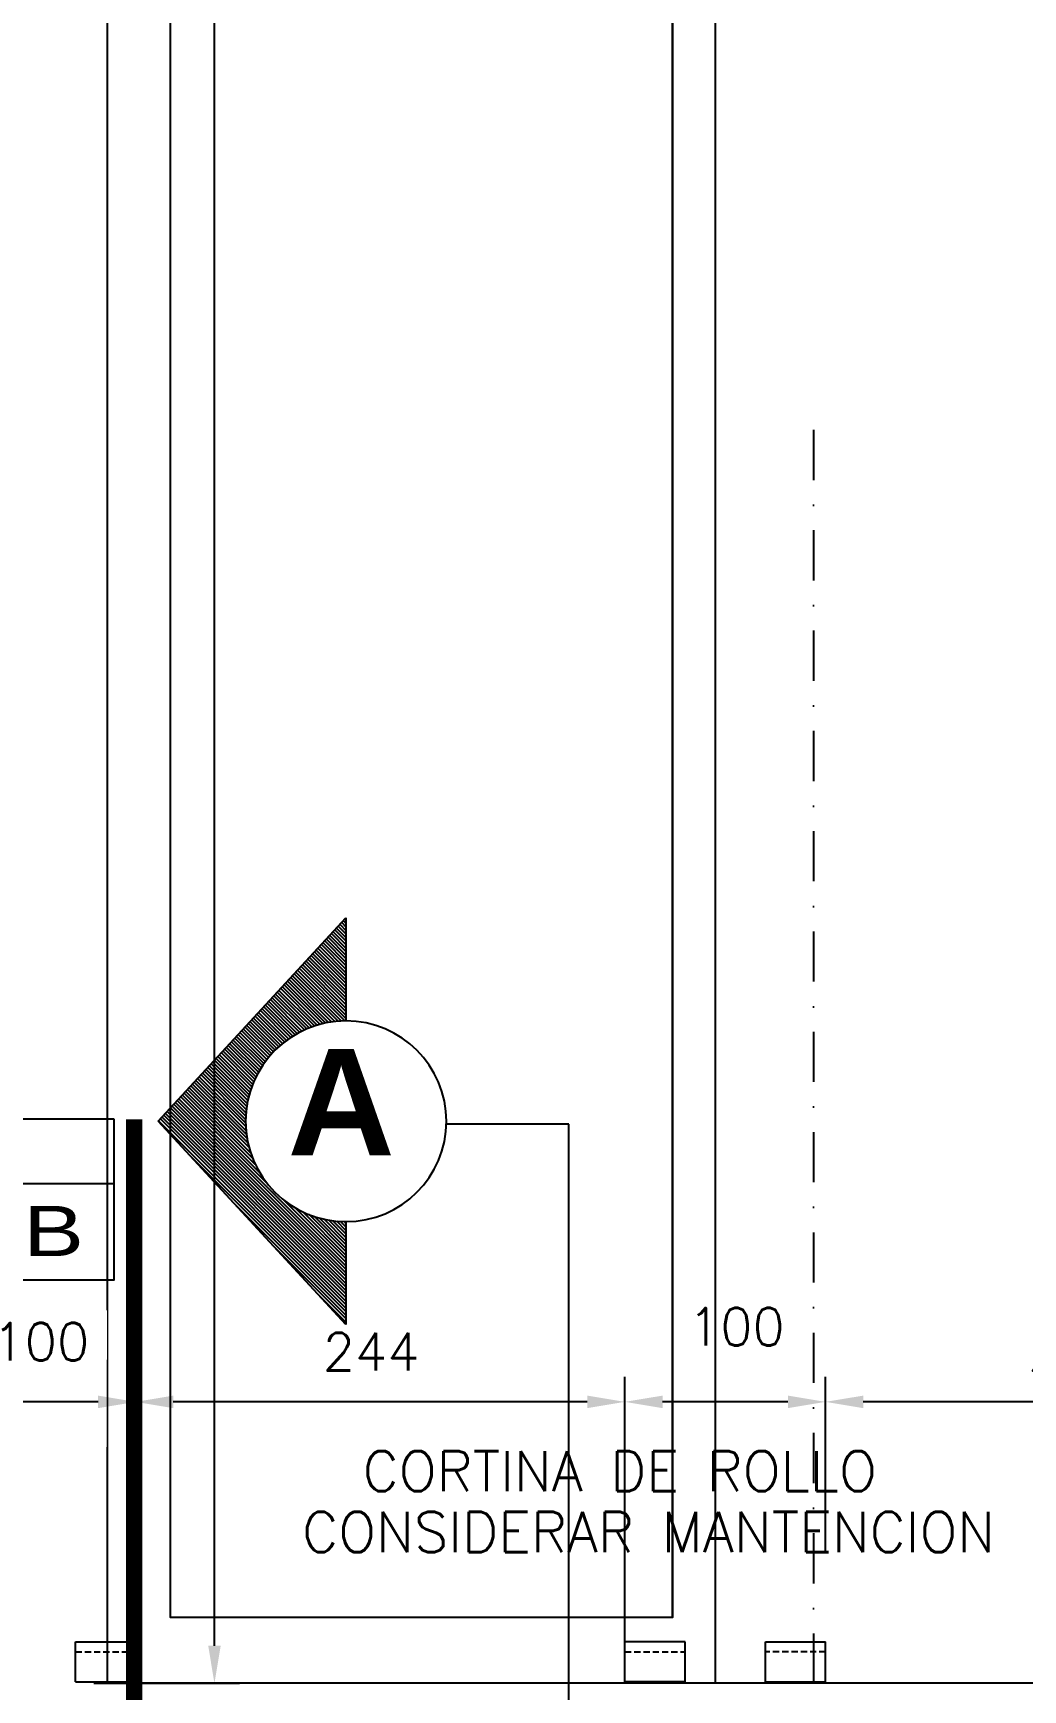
# Model space of a CAD drawing. Header units: millimetres. Extents: x 340 to 1003762, y 22 to 362022.
# Drawn here: x 592331 to 597264, y 307432 to 315693 of the extents above; entities that cross this region are included whole.
import ezdxf
from ezdxf.enums import TextEntityAlignment as Align

# ---------------------------------------------------------------- set-up
doc = ezdxf.new("R2010")
doc.units = ezdxf.units.MM
doc.set_wipeout_variables(frame=1)
doc.linetypes.add('LSBB_P_002 - PLANTA 1° NIVEL SALA DE VENTAS$0$DASHDOT2', pattern=[0.5, 0.25, -0.125, 0, -0.125])
doc.linetypes.add('LSBB_P_002 - PLANTA 1° NIVEL SALA DE VENTAS$0$HIDDEN8', pattern=[0.04625, 0.03125, -0.015])
for name, color, linetype in [('A-DEMOLICION SV', 40, 'Continuous'), ('LSBB_P_002 - PLANTA 1° NIVEL SALA DE VENTAS$0$01', 8, 'Continuous'), ('LSBB_P_002 - PLANTA 1° NIVEL SALA DE VENTAS$0$CORTES', 2, 'Continuous'), ('LSBB_P_002 - PLANTA 1° NIVEL SALA DE VENTAS$0$COTAS 125', 2, 'Continuous'), ('LSBB_P_002 - PLANTA 1° NIVEL SALA DE VENTAS$0$EJES', 8, 'LSBB_P_002 - PLANTA 1° NIVEL SALA DE VENTAS$0$DASHDOT2'), ('LSBB_P_002 - PLANTA 1° NIVEL SALA DE VENTAS$0$LETREROS', 2, 'Continuous'), ('LSBB_P_002 - PLANTA 1° NIVEL SALA DE VENTAS$0$LINEA CORTES', 7, 'Continuous'), ('LSBB_P_002 - PLANTA 1° NIVEL SALA DE VENTAS$0$PUERTAS', 2, 'Continuous')]:
    doc.layers.add(name, color=color, linetype=linetype)
doc.styles.add('LSBB_P_002 - PLANTA 1° NIVEL SALA DE VENTAS$0$ARIAL', font='')
doc.styles.add('LSBB_P_002 - PLANTA 1° NIVEL SALA DE VENTAS$0$ELEV', font='romans', dxfattribs={"bigfont": 'SPEC-SL.SHX'})
doc.styles.add('LSBB_P_002 - PLANTA 1° NIVEL SALA DE VENTAS$0$LETRA-LOTE', font='')
doc.styles.add('LSBB_P_002 - PLANTA 1° NIVEL SALA DE VENTAS$0$ROMANS', font='romans')
doc.styles.add('LSBB_P_002 - PLANTA 1° NIVEL SALA DE VENTAS$0$SANSSERIF', font='sas_____.pfb')
doc.styles.get('LSBB_P_002 - PLANTA 1° NIVEL SALA DE VENTAS$0$ARIAL').set_extended_font_data('Arial', bold=True)
doc.styles.get('LSBB_P_002 - PLANTA 1° NIVEL SALA DE VENTAS$0$LETRA-LOTE').set_extended_font_data('Arial Black')
doc.dimstyles.new('LSBB_P_002 - PLANTA 1° NIVEL SALA DE VENTAS$0$DIMENSION-125', dxfattribs={"dimscale": 125, "dimtxt": 0.0015, "dimasz": 0.0015, "dimexe": 0.001, "dimexo": 0.0005, "dimgap": 0.0005, "dimtad": 1, "dimdec": 0, "dimlfac": 100, "dimzin": 0, "dimdsep": 46, "dimtxsty": 'LSBB_P_002 - PLANTA 1° NIVEL SALA DE VENTAS$0$ROMANS', "dimcen": 0.004, "dimclrd": 4, "dimclre": 8, "dimclrt": 3, "dimadec": 0, "dimazin": 0, "dimtfac": 1, "dimtdec": 0, "dimtix": 1, "dimtofl": 0, "dimtmove": 2, "dimatfit": 3, "dimfxl": 0, "dimtolj": 1, "dimtzin": 0, "dimarcsym": 0})

# ---------------------------------------------------------------- blocks, each defined once
blk = doc.blocks.new('*D81')
at = {"layer": 'LSBB_P_002 - PLANTA 1° NIVEL SALA DE VENTAS$0$COTAS 125', "color": 8, "linetype": 'Continuous', "lineweight": -2, "transparency": 16777216}
for p, q in [((819.4996, 322.2617), (819.4996, 323.1016)), ((821.938, 322.2079), (821.938, 323.1016))]:
    blk.add_line(p, q, dxfattribs=at)
at = {"layer": 'LSBB_P_002 - PLANTA 1° NIVEL SALA DE VENTAS$0$COTAS 125', "linetype": 'Continuous', "lineweight": -2, "transparency": 16777216}
blk.add_line((821.7505, 322.9766), (819.6871, 322.9766), dxfattribs=at)
at = {"layer": 'LSBB_P_002 - PLANTA 1° NIVEL SALA DE VENTAS$0$COTAS 125', "transparency": 16777216}
for points in [[(819.6871, 323.0078), (819.6871, 322.9453), (819.4996, 322.9766)], [(821.7505, 323.0078), (821.7505, 322.9453), (821.938, 322.9766)]]:
    blk.add_solid(points, dxfattribs=at)
at = {"layer": 'LSBB_P_002 - PLANTA 1° NIVEL SALA DE VENTAS$0$COTAS 125', "color": 2, "transparency": 16777216, "insert": (820.7511, 323.2264), "char_height": 0.1875, "attachment_point": 5, "style": 'LSBB_P_002 - PLANTA 1° NIVEL SALA DE VENTAS$0$ROMANS'}
blk.add_mtext('\\A1;244', dxfattribs=at)
blk = doc.blocks.new('*D86')
at = {"layer": 'LSBB_P_002 - PLANTA 1° NIVEL SALA DE VENTAS$0$COTAS 125', "color": 8, "linetype": 'Continuous', "lineweight": -2, "transparency": 16777216}
for p, q in [((816.061, 321.6031), (816.061, 323.1016)), ((818.4994, 321.6031), (818.4994, 323.1016))]:
    blk.add_line(p, q, dxfattribs=at)
at = {"layer": 'LSBB_P_002 - PLANTA 1° NIVEL SALA DE VENTAS$0$COTAS 125', "linetype": 'Continuous', "lineweight": -2, "transparency": 16777216}
blk.add_line((818.3119, 322.9766), (816.2485, 322.9766), dxfattribs=at)
at = {"layer": 'LSBB_P_002 - PLANTA 1° NIVEL SALA DE VENTAS$0$COTAS 125', "transparency": 16777216}
for points in [[(816.2485, 323.0078), (816.2485, 322.9453), (816.061, 322.9766)], [(818.3119, 323.0078), (818.3119, 322.9453), (818.4994, 322.9766)]]:
    blk.add_solid(points, dxfattribs=at)
at = {"layer": 'LSBB_P_002 - PLANTA 1° NIVEL SALA DE VENTAS$0$COTAS 125', "color": 2, "transparency": 16777216, "insert": (817.2344, 323.2264), "char_height": 0.1875, "attachment_point": 5, "style": 'LSBB_P_002 - PLANTA 1° NIVEL SALA DE VENTAS$0$ROMANS'}
blk.add_mtext('\\A1;244', dxfattribs=at)
blk = doc.blocks.new('*D87')
at = {"layer": 'LSBB_P_002 - PLANTA 1° NIVEL SALA DE VENTAS$0$COTAS 125', "color": 8, "linetype": 'Continuous', "lineweight": -2, "transparency": 16777216}
for p, q in [((818.4994, 322.2426), (818.4994, 323.1016)), ((819.4996, 322.2205), (819.4996, 323.1016))]:
    blk.add_line(p, q, dxfattribs=at)
at = {"layer": 'LSBB_P_002 - PLANTA 1° NIVEL SALA DE VENTAS$0$COTAS 125', "linetype": 'Continuous', "lineweight": -2, "transparency": 16777216}
blk.add_line((819.3121, 322.9766), (818.6869, 322.9766), dxfattribs=at)
at = {"layer": 'LSBB_P_002 - PLANTA 1° NIVEL SALA DE VENTAS$0$COTAS 125', "transparency": 16777216}
for points in [[(818.6869, 323.0078), (818.6869, 322.9453), (818.4994, 322.9766)], [(819.3121, 323.0078), (819.3121, 322.9453), (819.4996, 322.9766)]]:
    blk.add_solid(points, dxfattribs=at)
at = {"layer": 'LSBB_P_002 - PLANTA 1° NIVEL SALA DE VENTAS$0$COTAS 125', "color": 2, "transparency": 16777216, "insert": (819.0551, 323.351), "char_height": 0.1875, "attachment_point": 5, "style": 'LSBB_P_002 - PLANTA 1° NIVEL SALA DE VENTAS$0$ROMANS'}
blk.add_mtext('\\A1;100', dxfattribs=at)
blk = doc.blocks.new('*D88')
at = {"layer": 'LSBB_P_002 - PLANTA 1° NIVEL SALA DE VENTAS$0$COTAS 125', "color": 8, "linetype": 'Continuous', "lineweight": -2, "transparency": 16777216}
for p, q in [((815.0645, 322.2597), (815.0645, 323.1016)), ((816.061, 322.2059), (816.061, 323.1016))]:
    blk.add_line(p, q, dxfattribs=at)
at = {"layer": 'LSBB_P_002 - PLANTA 1° NIVEL SALA DE VENTAS$0$COTAS 125', "linetype": 'Continuous', "lineweight": -2, "transparency": 16777216}
blk.add_line((815.8735, 322.9766), (815.252, 322.9766), dxfattribs=at)
at = {"layer": 'LSBB_P_002 - PLANTA 1° NIVEL SALA DE VENTAS$0$COTAS 125', "transparency": 16777216}
for points in [[(815.252, 323.0078), (815.252, 322.9453), (815.0645, 322.9766)], [(815.8735, 323.0078), (815.8735, 322.9453), (816.061, 322.9766)]]:
    blk.add_solid(points, dxfattribs=at)
at = {"layer": 'LSBB_P_002 - PLANTA 1° NIVEL SALA DE VENTAS$0$COTAS 125', "color": 2, "transparency": 16777216, "insert": (815.5883, 323.2762), "char_height": 0.1875, "attachment_point": 5, "style": 'LSBB_P_002 - PLANTA 1° NIVEL SALA DE VENTAS$0$ROMANS'}
blk.add_mtext('\\A1;100', dxfattribs=at)
blk = doc.blocks.new('*D101')
at = {"layer": 'LSBB_P_002 - PLANTA 1° NIVEL SALA DE VENTAS$0$COTAS 125', "color": 8, "linetype": 'Continuous', "lineweight": -2, "transparency": 16777216}
for p, q in [((815.8523, 339.5735), (816.5787, 339.5735)), ((815.8523, 321.5735), (816.5787, 321.5735))]:
    blk.add_line(p, q, dxfattribs=at)
at = {"layer": 'LSBB_P_002 - PLANTA 1° NIVEL SALA DE VENTAS$0$COTAS 125', "linetype": 'Continuous', "lineweight": -2, "transparency": 16777216}
blk.add_line((816.4537, 321.761), (816.4537, 339.386), dxfattribs=at)
at = {"layer": 'LSBB_P_002 - PLANTA 1° NIVEL SALA DE VENTAS$0$COTAS 125', "transparency": 16777216}
for points in [[(816.4225, 339.386), (816.485, 339.386), (816.4537, 339.5735)], [(816.4225, 321.761), (816.485, 321.761), (816.4537, 321.5735)]]:
    blk.add_solid(points, dxfattribs=at)
at = {"layer": 'LSBB_P_002 - PLANTA 1° NIVEL SALA DE VENTAS$0$COTAS 125', "color": 2, "transparency": 16777216, "insert": (816.0979, 330.9348), "char_height": 0.1875, "attachment_point": 5, "rotation": 90, "style": 'LSBB_P_002 - PLANTA 1° NIVEL SALA DE VENTAS$0$ROMANS'}
blk.add_mtext('\\A1;1800', dxfattribs=at)
blk = doc.blocks.new('LSBB_P_002 - PLANTA 1° NIVEL SALA DE VENTAS$0$CORTE')
at = {"color": 3, "linetype": 'Continuous', "ltscale": 2}
blk.add_line((2.3, -0.4807), (0.1, -0.4807), dxfattribs=at)
at = {"color": 3, "linetype": 'Continuous'}
blk.add_lwpolyline([(0.1, -0.8012), (2.3, -0.8012), (2.3, 0), (0.1, 0)], close=True, dxfattribs=at)
at = {"color": 2, "style": 'LSBB_P_002 - PLANTA 1° NIVEL SALA DE VENTAS$0$LETRA-LOTE'}
for tag, height, p in [('CORTE', 0.25, (0.2576, -0.2404)), ('LAMINA', 0.15, (0.2576, -0.6409))]:
    blk.add_attdef(tag, text='', height=height, dxfattribs=at).set_placement(p, align=Align.MIDDLE_LEFT)
blk = doc.blocks.new('LSBB_P_002 - PLANTA 1° NIVEL SALA DE VENTAS', base_point=(223.5696, 14.2202))
at = {"layer": 'LSBB_P_002 - PLANTA 1° NIVEL SALA DE VENTAS$0$LINEA CORTES', "linetype": 'Continuous'}
h = blk.add_hatch(dxfattribs=at)
h.set_pattern_fill('ANSI31', color=250, scale=0.392, angle=270, style=0)
h.set_pattern_definition([(315, (1875.288549, 466.43921), (0.008800651, 0.008800651), [])])
edge = h.paths.add_edge_path()
edge.add_line((817.1093, 323.8751), (817.1093, 323.3617))
edge.add_line((817.1093, 323.3617), (816.1732, 324.3756))
edge.add_line((816.1732, 324.3756), (817.1093, 325.3896))
edge.add_line((817.1093, 325.3896), (817.1093, 324.8761))
edge.add_ellipse((817.1093, 324.3756), major_axis=(-0.3539, 0.3539), ratio=1, start_angle=-45, end_angle=135)
at = {"color": 8}
for points in [[(818.736, 321.9015, 3.3484), (816.2343, 321.9015, 3.3484), (816.2343, 337.7207, 3.9217), (818.736, 337.7207, 3.9217)], [(818.736, 321.9015, 0.2783), (816.2343, 321.9015, 0.2783), (816.2343, 337.7207, 0.8516), (818.736, 337.7207, 0.8516)], [(818.736, 337.7207, 0.8516), (818.736, 337.7207, 3.9217), (818.736, 321.9015, 3.3484), (818.736, 321.9015, 0.2783)]]:
    blk.add_3dface(points, dxfattribs=at)
at = {"layer": 'LSBB_P_002 - PLANTA 1° NIVEL SALA DE VENTAS$0$01'}
for p, q in [((815.9182, 339.5735), (815.9182, 321.5735)), ((818.9494, 339.5735), (818.9494, 321.5735))]:
    blk.add_line(p, q, dxfattribs=at)
at = {"layer": 'LSBB_P_002 - PLANTA 1° NIVEL SALA DE VENTAS$0$CORTES', "color": 1, "const_width": 0.08}
blk.add_lwpolyline([(816.0535, 324.3858), (816.0535, 318.5364)], dxfattribs=at)
at = {"layer": 'LSBB_P_002 - PLANTA 1° NIVEL SALA DE VENTAS$0$EJES'}
blk.add_line((819.4395, 327.8225), (819.4395, 242.5191), dxfattribs=at)
at = {"layer": 'LSBB_P_002 - PLANTA 1° NIVEL SALA DE VENTAS$0$LINEA CORTES', "color": 1, "linetype": 'Continuous'}
for p, q in [((816.1732, 324.3756), (817.1093, 325.3896)), ((817.1093, 325.3896), (817.1093, 324.8761)), ((817.1093, 323.3617), (816.1732, 324.3756)), ((817.1093, 323.8751), (817.1093, 323.3617))]:
    blk.add_line(p, q, dxfattribs=at)
at = {"layer": 'LSBB_P_002 - PLANTA 1° NIVEL SALA DE VENTAS$0$LINEA CORTES', "color": 1, "ltscale": 3}
for p, q in [((818.2201, 324.3611), (817.6143, 324.3611)), ((818.2201, 321.006), (818.2201, 324.3611))]:
    blk.add_line(p, q, dxfattribs=at)
at = {"layer": 'LSBB_P_002 - PLANTA 1° NIVEL SALA DE VENTAS$0$LINEA CORTES', "color": 1, "linetype": 'Continuous', "extrusion": (0, 0, -1)}
blk.add_ellipse((817.1093, 324.3756), major_axis=(0.3539, 0.3539), ratio=1, start_param=3.926991, end_param=10.210176, dxfattribs=at)
at = {"layer": 'LSBB_P_002 - PLANTA 1° NIVEL SALA DE VENTAS$0$PUERTAS', "color": 8}
for p, q in [((816.061, 321.5802), (816.061, 321.7802)), ((818.7994, 321.7802), (818.4994, 321.7802)), ((818.4994, 321.5802), (818.4994, 321.7802)), ((818.7994, 321.5802), (818.7994, 321.7802)), ((819.1996, 321.5802), (819.1996, 321.7802)), ((819.1996, 321.7802), (819.4996, 321.7802)), ((819.4996, 321.5802), (819.4996, 321.7802)), ((818.7994, 321.5802), (818.4994, 321.5802)), ((819.1996, 321.5802), (819.4996, 321.5802))]:
    blk.add_line(p, q, dxfattribs=at)
at = {"layer": 'LSBB_P_002 - PLANTA 1° NIVEL SALA DE VENTAS$0$PUERTAS', "color": 8, "linetype": 'LSBB_P_002 - PLANTA 1° NIVEL SALA DE VENTAS$0$HIDDEN8'}
for p, q in [((818.4994, 321.7302), (818.7994, 321.7302)), ((819.4996, 321.7302), (819.1996, 321.7302))]:
    blk.add_line(p, q, dxfattribs=at)
at = {"layer": 'LSBB_P_002 - PLANTA 1° NIVEL SALA DE VENTAS$0$CORTES', "linetype": 'Continuous'}
ref = blk.add_blockref('LSBB_P_002 - PLANTA 1° NIVEL SALA DE VENTAS$0$CORTE', (816.0535, 323.5846), dxfattribs=dict(at, rotation=180))
ref.add_attrib('CORTE', 'CORTE B', dxfattribs={"height": 0.25, "style": 'LSBB_P_002 - PLANTA 1° NIVEL SALA DE VENTAS$0$SANSSERIF', "width": 1.3}).set_placement((813.7857, 323.8287), align=Align.MIDDLE_LEFT)
at = {"layer": 'LSBB_P_002 - PLANTA 1° NIVEL SALA DE VENTAS$0$LETREROS', "color": 3, "style": 'LSBB_P_002 - PLANTA 1° NIVEL SALA DE VENTAS$0$ELEV'}
for s, p in [('CORTINA DE ROLLO', (817.1924, 322.5312)), ('CONSIDERAR MANTENCION', (816.8909, 322.228))]:
    blk.add_text(s, height=0.2, rotation=360, dxfattribs=at).set_placement(p)
at = {"layer": 'LSBB_P_002 - PLANTA 1° NIVEL SALA DE VENTAS$0$LINEA CORTES', "color": 1, "linetype": 'Continuous', "style": 'LSBB_P_002 - PLANTA 1° NIVEL SALA DE VENTAS$0$ARIAL', "text_generation_flag": 6}
blk.add_text('A', height=0.53, rotation=180, dxfattribs=at).set_placement((817.0854, 324.4708), align=Align.MIDDLE_CENTER)
at = {"layer": 'LSBB_P_002 - PLANTA 1° NIVEL SALA DE VENTAS$0$COTAS 125', "color": 2}
for base, p1, p2, picture, middle in [((818.4994, 322.9766), (819.4996, 322.158), (818.4994, 322.1801), '*D87', (819.0551, 323.351)), ((816.061, 322.9766), (818.4994, 321.5406), (816.061, 321.5406), '*D86', (817.2344, 323.2264)), ((819.4996, 322.9766), (821.938, 322.1454), (819.4996, 322.1992), '*D81', (820.7511, 323.2264))]:
    dim = blk.add_linear_dim(base=base, p1=p1, p2=p2, dimstyle='LSBB_P_002 - PLANTA 1° NIVEL SALA DE VENTAS$0$DIMENSION-125', override={"dimclrd": 256, "dimclrt": 2, "dimfxl": 0.005}, dxfattribs=at)
    dim.commit()
    dim.dimension.update_dxf_attribs({"geometry": picture, "text_midpoint": middle, "dimtype": 128})
at = {"color": 1}
blk.add_wipeout([(813.6245, 321.5406), (813.6245, 323.4325), (815.9182, 323.4325), (815.911, 321.5406)], dxfattribs=at)
at = {"layer": 'LSBB_P_002 - PLANTA 1° NIVEL SALA DE VENTAS$0$PUERTAS', "color": 8}
for p, q in [((815.761, 321.5802), (815.761, 321.7802)), ((815.761, 321.7802), (816.061, 321.7802)), ((815.761, 321.5802), (816.061, 321.5802)), ((821.9805, 321.5735), (815.9182, 321.5735))]:
    blk.add_line(p, q, dxfattribs=at)
at = {"layer": 'LSBB_P_002 - PLANTA 1° NIVEL SALA DE VENTAS$0$PUERTAS', "color": 8, "linetype": 'LSBB_P_002 - PLANTA 1° NIVEL SALA DE VENTAS$0$HIDDEN8'}
blk.add_line((815.761, 321.7302), (816.061, 321.7302), dxfattribs=at)
at = {"layer": 'LSBB_P_002 - PLANTA 1° NIVEL SALA DE VENTAS$0$COTAS 125', "color": 2}
dim = blk.add_linear_dim(base=(816.4537, 339.5735), p1=(815.7898, 321.5735), p2=(815.7898, 339.5735), angle=270, dimstyle='LSBB_P_002 - PLANTA 1° NIVEL SALA DE VENTAS$0$DIMENSION-125', override={"dimclrd": 256, "dimclrt": 2, "dimfxl": 0.005}, dxfattribs=at)
dim.commit()
dim.dimension.update_dxf_attribs({"geometry": '*D101', "text_midpoint": (816.0979, 330.9348), "dimtype": 128})
dim = blk.add_linear_dim(base=(815.0645, 322.9766), p1=(816.061, 322.1434), p2=(815.0645, 322.1972), dimstyle='LSBB_P_002 - PLANTA 1° NIVEL SALA DE VENTAS$0$DIMENSION-125', override={"dimclrd": 256, "dimclrt": 2, "dimfxl": 0.005}, dxfattribs=at)
dim.commit()
dim.dimension.update_dxf_attribs({"geometry": '*D88', "text_midpoint": (815.5883, 323.2762), "dimtype": 128})

msp = doc.modelspace()

# ---------------------------------------------------------------- block references
at = {"layer": 'A-DEMOLICION SV', "xscale": 1000, "yscale": 1000, "zscale": 1000}
msp.add_blockref('LSBB_P_002 - PLANTA 1° NIVEL SALA DE VENTAS', (350.9, 111.5), dxfattribs=at)

doc.saveas('drawing.dxf')
